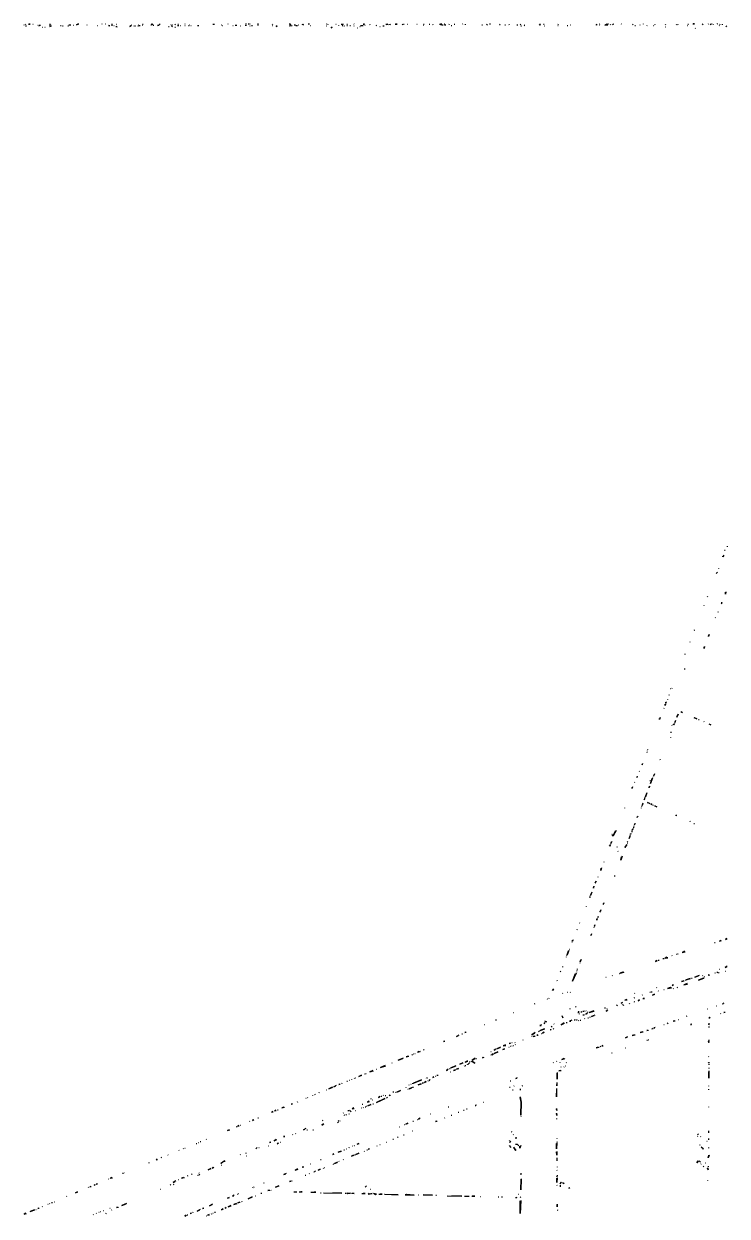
# Model space of a CAD drawing. Extents: x 1 to 1989, y -9 to 1002.
# Drawn here: x 998.2 to 1273.5, y 534.8 to 1001.5 of the extents above; entities that cross this region are included whole.
import ezdxf

# ---------------------------------------------------------------- set-up
doc = ezdxf.new("R2010")
doc.units = 0
doc.layers.add('LINEWORK', color=4, linetype='CONTINUOUS')

msp = doc.modelspace()

# ---------------------------------------------------------------- linework, layer by layer
at = {"layer": 'LINEWORK'}
for points in [[(998.1667, 1001.1667), (998.3333, 1001.1667)], [(998.8333, 1001.3333), (998.6667, 1001.1667)], [(998.6667, 1000.6667), (998.8333, 1000.6667)], [(999.1667, 1000.6667), (999.3333, 1000.6667)], [(1000, 1001.3333), (1000.6667, 1001.3333), (1000.1667, 1001.3333)], [(1001.6667, 1001.3333), (1001.8333, 1001.3333)], [(1003.6667, 1001), (1003.8333, 1001)], [(1004, 1000.6667), (1004.1667, 1000.6667)], [(1004.1667, 1001), (1004.6667, 1001)], [(1005.3333, 1000.1667), (1005.5, 1000.1667)], [(1006.3333, 1000.1667), (1006.5, 1000.1667)], [(1008.1667, 1001.3333), (1008.6667, 1001.3333)], [(1008.1667, 1001), (1008.3333, 1001)], [(1008.8333, 1000.6667), (1008.3333, 1000.5), (1009, 1000.6667)], [(1008.6667, 1001), (1008.8333, 1001)], [(1012.5, 1000.8333), (1012.8333, 1000.8333)], [(1013.3333, 1000.6667), (1013.5, 1000.6667)], [(1015.3333, 1000.6667), (1015.6667, 1000.6667)], [(1015.8333, 1001.1667), (1016.5, 1001.1667)], [(1017.5, 1001), (1017.6667, 1001)], [(1019.5, 1001.5), (1018.8333, 1001.1667), (1019.6667, 1001.5)], [(1022.8333, 1001.1667), (1023, 1001.1667)], [(1026.8333, 1000.8333), (1027, 1000.8333)], [(1028.6667, 1001.5), (1028.8333, 1001.5)], [(1030, 1001.5), (1030.1667, 1001.5)], [(1031.3333, 1000.8333), (1031.8333, 1000.6667), (1031.5, 1000.8333)], [(1032.5, 1001.3333), (1032.8333, 1001.3333)], [(1032.5, 1001), (1032.8333, 1001)], [(1033.3333, 1000.8333), (1033.5, 1000.8333)], [(1034.1667, 1000.5), (1034.6667, 1000.3333), (1034.3333, 1000.5)], [(1034.3333, 1001.3333), (1034.5, 1001.3333)], [(1040.3333, 1000.8333), (1039.6667, 1000.5), (1040.1667, 1000.6667)], [(1040.1667, 1001.1667), (1040.3333, 1001.1667)], [(1041.1667, 1000.6667), (1041.5, 1000.6667)], [(1041.8333, 1000.6667), (1042, 1000.6667)], [(1042.8333, 1000.6667), (1043, 1000.6667)], [(1043, 1001.1667), (1043.1667, 1001.1667)], [(1043.3333, 1000.8333), (1043.6667, 1000.8333)], [(1044.5, 1001), (1044.6667, 1001)], [(1044.6667, 1001.3333), (1044.8333, 1001.3333)], [(1047.8333, 1001.1667), (1048, 1001.1667)], [(1048, 1001.5), (1048.1667, 1001.5)], [(1048.6667, 1001.3333), (1048.3333, 1001.1667), (1048.8333, 1001.3333)], [(1048.8333, 1001), (1049, 1001)], [(1051, 1001), (1050.5, 1000.8333), (1051.1667, 1001)], [(1051.1667, 1001.3333), (1051.5, 1001.3333)], [(1054.8333, 1000.5), (1055, 1000.5)], [(1055.8333, 1001.1667), (1055.6667, 1001)], [(1056, 1000.6667), (1056.3333, 1000.3333)], [(1056.1667, 1001.1667), (1056.3333, 1001.1667)], [(1057.3333, 1001.3333), (1057.5, 1001.1667)], [(1057.3333, 1000.1667), (1057.5, 1000.1667)], [(1058.3333, 1000.8333), (1058.8333, 1000.8333)], [(1058.5, 1001.3333), (1058.6667, 1001.3333)], [(1059.3333, 1000.8333), (1059.5, 1000.8333)], [(1061.1667, 1001.5), (1061.3333, 1001.5)], [(1061.1667, 1000.8333), (1061.3333, 1000.8333)], [(1062.6667, 1000.8333), (1062.8333, 1000.8333)], [(1062.8333, 1001.1667), (1063, 1001.1667)], [(1063.5, 1000.8333), (1063.6667, 1000.8333)], [(1066.1667, 1000.8333), (1066.6667, 1000.8333)], [(1072.1667, 1001.3333), (1072.8333, 1001.3333)], [(1075.5, 1001.1667), (1075.6667, 1001.1667)], [(1075.8333, 1000.8333), (1076, 1000.8333)], [(1078, 1001.5), (1078.1667, 1001.5)], [(1080, 1000.8333), (1080.1667, 1000.8333)], [(1080.8333, 1001), (1081.5, 1001)], [(1083, 1000.6667), (1083.1667, 1000.6667)], [(1084.8333, 1001), (1085.3333, 1001)], [(1085.1667, 1001.5), (1085, 1001.3333)], [(1086, 1001.5), (1086.3333, 1001.5)], [(1086.6667, 1001.5), (1086.8333, 1001.5)], [(1086.6667, 1000.6667), (1086.8333, 1000.6667)], [(1087.3333, 1000.8333), (1087.6667, 1000.8333)], [(1089.6667, 1001.5), (1090, 1001.5)], [(1089.6667, 1001.1667), (1090, 1001.1667)], [(1095.5, 1001.3333), (1095.3333, 1001.1667)], [(1095.3333, 1000.8333), (1095.5, 1000.8333)], [(1097.3333, 1000.6667), (1097, 1000.5), (1097.5, 1000.6667)], [(1102, 1001.5), (1102.3333, 1001.5)], [(1102, 1000.6667), (1102.1667, 1000.6667)], [(1102.6667, 1001.3333), (1102.3333, 1001.1667), (1102.8333, 1001.1667)], [(1102.8333, 1000.8333), (1102.5, 1000.6667), (1103.1667, 1000.8333)], [(1104, 1001.1667), (1104.5, 1001.1667)], [(1104.6667, 1000.8333), (1105.3333, 1000.8333)], [(1105.5, 1001.1667), (1105.6667, 1001.1667)], [(1107, 1001.3333), (1107.6667, 1001.1667), (1107.3333, 1001.3333)], [(1109.5, 1001.5), (1110, 1001.5)], [(1110.3333, 1000.8333), (1110.5, 1000.8333)], [(1116.5, 1000.6667), (1116.6667, 1000.6667)], [(1116.6667, 1001.5), (1116.8333, 1001.5)], [(1117.1667, 1001.3333), (1117, 1001.1667)], [(1118.8333, 1000.1667), (1118.5, 1000), (1119, 1000.1667)], [(1120.3333, 1001.3333), (1120.5, 1001.3333)], [(1121.3333, 1001), (1121.3333, 1000.8333)], [(1122.3333, 1001.3333), (1123.1667, 1001.3333), (1122.5, 1001.1667)], [(1122.8333, 1000.8333), (1123, 1000.8333)], [(1123.5, 1000.6667), (1123.6667, 1000.6667)], [(1124.6667, 1001.3333), (1124.8333, 1001.3333)], [(1124.6667, 1000.8333), (1124.8333, 1000.8333)], [(1125.8333, 1000.8333), (1126, 1000.8333)], [(1127.3333, 1001.5), (1127.5, 1001.3333)], [(1127.3333, 1000.6667), (1127.5, 1000.6667)], [(1128.6667, 1000), (1128.8333, 1000)], [(1129.6667, 1000.5), (1129.8333, 1000.5)], [(1130, 1000.8333), (1131, 1000.8333)], [(1131, 1001.3333), (1131.5, 1001.3333), (1131.1667, 1001.3333)], [(1131.6667, 1001), (1131.8333, 1001)], [(1133.5, 1001.3333), (1133.6667, 1001.1667)], [(1136, 1001), (1136.1667, 1000.8333)], [(1137.5, 1000.5), (1137.6667, 1000.5)], [(1138.6667, 1000.6667), (1139.1667, 1000.6667)], [(1139.8333, 1001.3333), (1140.6667, 1001.3333), (1140, 1001.1667)], [(1141, 1001.3333), (1141.1667, 1001.1667)], [(1141.5, 1001.3333), (1141.6667, 1001.1667)], [(1143.5, 1001.3333), (1144.3333, 1001.3333), (1143.6667, 1001.3333)], [(1146.5, 1001.3333), (1146.3333, 1001.1667)], [(1146.8333, 1001.3333), (1147, 1001.3333)], [(1148.3333, 1001.3333), (1148.5, 1001.3333)], [(1152, 1001.3333), (1152.1667, 1001.3333)], [(1154.5, 1001), (1154.6667, 1001)], [(1154.6667, 1001.3333), (1154.8333, 1001.3333)], [(1156.8333, 1001.3333), (1157.1667, 1001.3333)], [(1158.1667, 1001.3333), (1158.3333, 1001.1667)], [(1160.8333, 1001.3333), (1161.5, 1001.1667), (1161, 1001.3333)], [(1161.3333, 1001.5), (1161.8333, 1001.5)], [(1161.8333, 1001.1667), (1162.3333, 1001.1667)], [(1162.6667, 1001.5), (1162.8333, 1001.5)], [(1163.1667, 1001.3333), (1162.8333, 1001.1667), (1163.3333, 1001.1667)], [(1164.6667, 1001.3333), (1164.5, 1001.1667)], [(1165.5, 1000.8333), (1165.6667, 1000.8333)], [(1166.6667, 1001.3333), (1166.8333, 1001.3333)], [(1170, 1001.5), (1169.8333, 1001.3333)], [(1171, 1001.3333), (1171, 1001.1667)], [(1177.5, 1001.1667), (1177.6667, 1001.1667)], [(1179.3333, 1001.3333), (1179.6667, 1001)], [(1180.5, 1001.5), (1180.8333, 1001.5)], [(1184.3333, 1001.3333), (1184.6667, 1001.1667), (1184.3333, 1001.1667)], [(1186.5, 1001.1667), (1186.6667, 1001.1667)], [(1188, 1001.3333), (1188.1667, 1001.1667)], [(1191.1667, 1001.1667), (1191.5, 1001.1667)], [(1192.6667, 1001.3333), (1192.5, 1001.1667)], [(1192.6667, 1000.6667), (1193, 1000.6667)], [(1194.1667, 1000.8333), (1194, 1000.6667)], [(1194.1667, 1001.1667), (1194.3333, 1001.1667)], [(1200.1667, 1001.5), (1200.3333, 1001), (1200, 1001.3333)], [(1201.6667, 1001.3333), (1201.8333, 1001.3333)], [(1202, 1000.6667), (1202.1667, 1000.6667)], [(1207.3333, 1001.3333), (1207.1667, 1001.1667)], [(1207.1667, 1000.8333), (1207.3333, 1000.8333)], [(1210.8333, 1000.8333), (1211.1667, 1000.8333)], [(1212.1667, 1001.1667), (1212.3333, 1001.1667)], [(1222.1667, 1001.3333), (1222.6667, 1001), (1222.1667, 1001.1667)], [(1223.5, 1001.5), (1223.6667, 1001.5)], [(1223.5, 1001.1667), (1223.6667, 1001)], [(1226.3333, 1001.3333), (1225.6667, 1001), (1226.8333, 1001.1667), (1226.5, 1001.1667)], [(1226.6667, 1001.5), (1227, 1001.5)], [(1227.6667, 1001.3333), (1227.8333, 1001.1667)], [(1228.6667, 1001.3333), (1228.8333, 1001.1667)], [(1229, 1001.5), (1229.1667, 1001.5)], [(1232, 1001.5), (1232.1667, 1001.3333)], [(1236.5, 1001.3333), (1236.6667, 1001.1667)], [(1237.3333, 1000.8333), (1237.6667, 1000.8333)], [(1239.3333, 1001.1667), (1239.5, 1001.1667)], [(1240.6667, 1001.5), (1240.6667, 1001.3333)], [(1242.1667, 1000.8333), (1242, 1000.6667)], [(1244.5, 1000.8333), (1244.6667, 1000.8333)], [(1245, 1001.3333), (1245.1667, 1001.1667)], [(1249.1667, 1001.3333), (1249.3333, 1001.1667)], [(1249.1667, 1000.3333), (1249.3333, 1000.3333)], [(1253.5, 1001.3333), (1253.6667, 1001.1667)], [(1254, 1001.3333), (1254.1667, 1001.1667)], [(1257.8333, 1000.8333), (1258, 1000.8333)], [(1258.1667, 1001.3333), (1258.3333, 1001.3333)], [(1260, 1001.5), (1260.6667, 1001.5), (1260.1667, 1001.5)], [(1261, 999.8333), (1261.1667, 999.6667)], [(1264, 1001.5), (1263.6667, 1001.1667)], [(1266.1667, 1001.5), (1266, 1001.3333)], [(1266.8333, 1001.5), (1267.1667, 1001.1667)], [(1267.3333, 1001.5), (1267.5, 1001.3333)], [(1268, 1001.3333), (1267.8333, 1001.1667)], [(1269.6667, 1001.5), (1269.5, 1001.3333)], [(1270.3333, 1000.8333), (1270.5, 1000.6667)], [(1270.6667, 1001.3333), (1270.5, 1001.1667)], [(1271.5, 1001.3333), (1271.5, 1001.1667)], [(1273.3333, 1000.6667), (1273, 1000.3333)], [(1272.1667, 793.5), (1271.8333, 792.8333), (1271.8333, 793.1667)], [(1272.5, 795.5), (1272.6667, 795.5)], [(1273.5, 797), (1273.5, 796.8333)], [(1269.6667, 786.8333), (1269.1667, 786.3333)], [(1270.1667, 788.5), (1270.1667, 788.3333)], [(1265.8333, 777.3333), (1265.6667, 777.1667)], [(1271.3333, 775.1667), (1271.3333, 774.5), (1271.5, 775)], [(1273, 779.1667), (1272.8333, 778.3333), (1272.8333, 779)], [(1264.3333, 773.8333), (1264.3333, 773.6667)], [(1270, 771.3333), (1269.8333, 771.1667)], [(1269, 769.1667), (1268.8333, 769)], [(1260.6667, 764.1667), (1260.5, 764)], [(1266.5, 762.5), (1266.1667, 761.6667), (1266.3333, 762.3333)], [(1258.8333, 759.6667), (1258.8333, 759.5)], [(1264.6667, 757.8333), (1264.5, 757), (1264.5, 757.6667)], [(1257, 754.8333), (1256.8333, 754.6667)], [(1256.6667, 749), (1257, 749)], [(1250.8333, 738.8333), (1250.6667, 738.6667)], [(1251.3333, 741.3333), (1251.5, 741.3333)], [(1252, 741.5), (1251.8333, 741.3333)], [(1248.8333, 733.6667), (1248.6667, 733.5)], [(1249.3333, 735.3333), (1249.1667, 734.6667), (1249.1667, 735.1667)], [(1249.6667, 736.1667), (1249.5, 735.6667), (1249.5, 736)], [(1250.1667, 737.1667), (1250.1667, 737)], [(1247.3333, 730), (1247, 729.1667), (1247, 729.6667)], [(1253.3333, 728.8333), (1253, 728), (1253.3333, 728.6667)], [(1254.3333, 731.3333), (1253.8333, 730.1667), (1254.1667, 731.1667)], [(1255.3333, 732.3333), (1256, 732), (1255.5, 732.1667)], [(1260.5, 730), (1261.6667, 729.5), (1260.6667, 729.8333)], [(1262.3333, 729.1667), (1262.5, 729.1667)], [(1264.3333, 728.5), (1264.5, 728.3333)], [(1251.5, 724.3333), (1251.5, 724)], [(1251.8333, 727), (1252, 726.8333)], [(1252.8333, 727.6667), (1252.5, 727.1667), (1252.6667, 727.5)], [(1266.3333, 727.5), (1267.1667, 727.1667), (1266.5, 727.3333)], [(1251.3333, 722.3333), (1251.3333, 722.1667)], [(1242, 716.5), (1242, 716.3333)], [(1242.1667, 717), (1242.1667, 716.8333)], [(1242.3333, 717.5), (1242.3333, 717.3333)], [(1240.3333, 712), (1240.1667, 711.5), (1240.3333, 711.8333)], [(1247.1667, 713.6667), (1247.3333, 713.5)], [(1238.3333, 707), (1238.1667, 706.5), (1238.3333, 706.8333)], [(1239, 709), (1239.1667, 708.8333)], [(1243.1667, 705.3333), (1243.3333, 705.1667)], [(1244.3333, 706.3333), (1243.5, 704.1667), (1244.1667, 706.1667)], [(1245, 708), (1244.6667, 707), (1245, 707.8333)], [(1236.5, 702.8333), (1236.1667, 702.1667), (1236.5, 702.6667)], [(1237.3333, 704.6667), (1237.1667, 704.5)], [(1242, 700.5), (1241.5, 699), (1242, 700.3333)], [(1243.1667, 703.1667), (1242.8333, 702.6667), (1243, 703)], [(1240.5, 696.5), (1240.1667, 695.5), (1240.5, 696.1667)], [(1241.3333, 698.6667), (1241, 697.8333), (1241.3333, 698.3333)], [(1242.1667, 696.8333), (1243.1667, 696.3333), (1242.3333, 696.6667)], [(1243.5, 696.1667), (1244, 696), (1243.6667, 696.1667)], [(1244.3333, 695.8333), (1244.5, 695.6667)], [(1245, 695.5), (1246, 695), (1245.1667, 695.3333)], [(1233.3333, 694.6667), (1233.3333, 694.5)], [(1238.5, 691.3333), (1238.3333, 690.8333), (1238.3333, 691.1667)], [(1239.8333, 694.6667), (1239.8333, 694.5)], [(1240, 695.1667), (1240, 695)], [(1253.3333, 691.8333), (1253.8333, 691.6667), (1253.5, 691.6667)], [(1236.6667, 686.5), (1236.3333, 685.8333), (1236.5, 686.3333)], [(1236.8333, 687.1667), (1236.8333, 686.8333)], [(1237, 687.6667), (1237, 687.5)], [(1237.3333, 688.6667), (1237.1667, 688), (1237.5, 688.5)], [(1258.8333, 689.5), (1259, 689.3333)], [(1260.5, 688.5), (1260.6667, 688.5)], [(1228.3333, 681.5), (1228, 680.6667), (1228.1667, 681.3333)], [(1228.3333, 684.3333), (1228.5, 684.3333)], [(1230, 685.8333), (1228.8333, 683.6667), (1228.5, 684), (1228.8333, 683.6667), (1229.8333, 685.6667)], [(1234.6667, 681.5), (1234.3333, 681.1667)], [(1235.5, 683.8333), (1235.1667, 682.6667), (1235.5, 683.6667)], [(1235.8333, 684.6667), (1235.6667, 684.1667), (1235.6667, 684.5)], [(1236.1667, 685.5), (1236.1667, 685.1667)], [(1227.8333, 680.3333), (1227.5, 679.6667), (1227.8333, 680.1667)], [(1230.5, 679.3333), (1230.3333, 679.1667)], [(1230.6667, 677.6667), (1230.8333, 677.5)], [(1234.1667, 680.3333), (1233.5, 679.1667), (1234.1667, 680.1667)], [(1234.3333, 680.8333), (1234.5, 680.8333)], [(1225.1667, 673.5), (1225.1667, 673.3333)], [(1232.3333, 675.6667), (1231.8333, 674.1667), (1232.1667, 675.5)], [(1222.8333, 667.6667), (1223, 667.6667)], [(1224.3333, 671.1667), (1224, 670.1667), (1224.1667, 671)], [(1229.3333, 668.1667), (1229.3333, 667.8333)], [(1221.3333, 664), (1221.1667, 663.1667), (1221.3333, 663.8333)], [(1222.1667, 666), (1221.8333, 665.1667), (1222.1667, 665.8333)], [(1219.8333, 660), (1219.6667, 659.5), (1219.8333, 659.8333)], [(1220.5, 661.6667), (1220, 660.3333), (1220.5, 661.5)], [(1218.3333, 656.1667), (1218.3333, 656)], [(1224, 654.6667), (1223.6667, 653.8333), (1224, 654.3333)], [(1225.1667, 657.5), (1225, 656.8333), (1225.1667, 657.1667)], [(1215.6667, 649.6667), (1215.8333, 649.5)], [(1221.6667, 648.8333), (1221.5, 648.1667), (1221.6667, 648.5)], [(1222.6667, 651.3333), (1222.5, 650.6667), (1222.5, 651.1667)], [(1223, 652.1667), (1222.8333, 651.6667), (1223, 652)], [(1214.8333, 647), (1214.6667, 646.8333)], [(1220.3333, 645.3333), (1220.1667, 644.6667), (1220.3333, 645.1667)], [(1221.3333, 647.8333), (1221.3333, 647.6667)], [(1212.8333, 642.1667), (1212.6667, 642)], [(1213.1667, 643), (1213, 642.5), (1213, 642.8333)], [(1268.5, 642), (1268.8333, 642)], [(1271, 642.6667), (1270.5, 642.5), (1271.3333, 642.6667)], [(1273.3333, 643.5), (1272.8333, 643.1667), (1273.5, 643.5)], [(1210.5, 636.3333), (1210.5, 636.1667)], [(1210.6667, 636.8333), (1210.6667, 636.6667)], [(1211.5, 638.8333), (1210.8333, 637.1667), (1211.3333, 638.6667)], [(1211.6667, 639.3333), (1211.8333, 639.3333)], [(1216.3333, 635.3333), (1216, 634.3333), (1216.1667, 635.1667)], [(1246, 634.8333), (1245.5, 634.5), (1246.1667, 634.8333)], [(1246.5, 635), (1246.8333, 635)], [(1248.3333, 635.6667), (1248.8333, 635.6667), (1248.5, 635.5)], [(1249.8333, 636.1667), (1249.1667, 635.8333), (1250.3333, 636), (1250, 636)], [(1251.8333, 636.8333), (1252, 636.6667)], [(1253.5, 637.3333), (1253.6667, 637.3333)], [(1254, 637.5), (1254.3333, 637.5)], [(1256.8333, 638.5), (1255.8333, 638), (1257, 638.3333)], [(1208.3333, 630.6667), (1208.1667, 630.5)], [(1209, 632.5), (1209, 632.3333)], [(1214.5, 630.5), (1214.5, 630.3333)], [(1214.6667, 631), (1214.6667, 630.8333)], [(1214.8333, 631.6667), (1214.8333, 631.3333)], [(1215.8333, 634), (1215.8333, 633.8333)], [(1232.5, 630.3333), (1231.6667, 630), (1233, 630.3333), (1232.6667, 630.1667)], [(1268.6667, 630.1667), (1268.8333, 630)], [(1269.5, 630.5), (1269.8333, 630.1667)], [(1270.1667, 630.1667), (1270.3333, 630)], [(1270.3333, 631.5), (1270.5, 631.5)], [(1273.5, 632.6667), (1272.6667, 632.1667), (1273.3333, 632.5)], [(1272.6667, 630.6667), (1272.8333, 630.6667)], [(1206.8333, 627.1667), (1207, 627)], [(1214.3333, 630), (1213, 626.8333), (1214.1667, 629.8333)], [(1226, 628.3333), (1226.1667, 628.3333)], [(1228.6667, 629), (1228.5, 628.8333)], [(1231.1667, 629.8333), (1231.3333, 629.8333)], [(1252.3333, 625.5), (1252, 625.1667), (1252.5, 625.5)], [(1256.5, 627), (1255.6667, 626.6667), (1256.6667, 627)], [(1257.8333, 625.8333), (1256.5, 625.3333), (1258, 625.6667)], [(1257, 627.1667), (1257.1667, 627.1667)], [(1259, 627.8333), (1257.5, 627.3333), (1259.1667, 627.8333)], [(1259.5, 628), (1259.8333, 628)], [(1262.5, 629), (1260.8333, 628.3333), (1262.3333, 628.8333)], [(1264.5, 628.1667), (1262.3333, 627.1667), (1264.3333, 628)], [(1263.8333, 629), (1264, 628.8333)], [(1264.5, 628.6667), (1264.6667, 628.5)], [(1266.3333, 629.3333), (1266, 629.1667), (1266.6667, 629.3333)], [(1205.5, 623.8333), (1205.1667, 623.1667), (1205.5, 623.6667)], [(1209, 622.1667), (1209.1667, 622)], [(1211, 622.5), (1211.1667, 622.5)], [(1212, 622.5), (1212.1667, 622.3333)], [(1237.1667, 622.1667), (1237.3333, 622)], [(1240.3333, 621.5), (1240.1667, 621.3333)], [(1243.1667, 622.5), (1243.3333, 622.5)], [(1243.6667, 622.6667), (1244.1667, 622.6667)], [(1245, 621.6667), (1244.3333, 621.3333), (1245.1667, 621.6667)], [(1245.8333, 624.3333), (1246, 624.1667)], [(1246.5, 623), (1246.6667, 622.8333)], [(1248.6667, 623.5), (1248.8333, 623.5)], [(1251.1667, 624.3333), (1250.1667, 624), (1251.6667, 624.1667), (1251.3333, 624.3333)], [(1252.3333, 624), (1252.5, 623.8333)], [(1253.8333, 624.5), (1254, 624.3333)], [(1198.1667, 618), (1198, 617.8333)], [(1203.1667, 619.8333), (1203, 619.6667)], [(1203.8333, 620.1667), (1203.6667, 620)], [(1214.1667, 616.8333), (1214.3333, 616.6667)], [(1225.5, 616.3333), (1225.8333, 616.3333)], [(1226.3333, 616.1667), (1226.5, 616.1667)], [(1230.5, 617.5), (1230.1667, 617.1667)], [(1232.5, 618.5), (1232, 618.1667), (1232.3333, 618.3333)], [(1232.3333, 617.6667), (1232.5, 617.5)], [(1232.8333, 617.5), (1233, 617.3333)], [(1234.1667, 619.6667), (1233.5, 619.3333), (1234.3333, 619.5)], [(1235.1667, 618.1667), (1235.3333, 618)], [(1237.1667, 620.3333), (1237, 620.1667)], [(1237, 618.8333), (1237.1667, 618.6667)], [(1239.1667, 619.5), (1238.6667, 619.1667), (1239, 619.3333)], [(1240.5, 620), (1241.1667, 620), (1240.6667, 620)], [(1269.3333, 617.1667), (1269.5, 617.1667)], [(1272.1667, 618.1667), (1271.6667, 618), (1272, 618)], [(1182.8333, 611.6667), (1183.1667, 611.6667)], [(1189.8333, 614.5), (1190, 614.5)], [(1208.8333, 613.3333), (1209.1667, 612.5), (1209, 613.1667)], [(1212, 616), (1211.8333, 615.8333)], [(1212.6667, 611.5), (1211.8333, 611.1667), (1212.3333, 611.1667)], [(1213.6667, 611.6667), (1213.8333, 611.6667)], [(1214.1667, 611.8333), (1214.3333, 611.6667)], [(1214.6667, 611.6667), (1214.8333, 611.5)], [(1215.1667, 611.5), (1215.3333, 611.3333)], [(1215.3333, 615), (1215.3333, 614.3333), (1215.3333, 614.8333)], [(1215.5, 614), (1215.6667, 613.8333)], [(1216, 611.5), (1216.1667, 611.5)], [(1216.1667, 614.8333), (1216.6667, 614.8333), (1216.3333, 614.6667)], [(1217, 615), (1217.3333, 615)], [(1217, 613.6667), (1217.5, 613.6667), (1217.1667, 613.5)], [(1217.6667, 615.1667), (1217.8333, 615)], [(1217.6667, 612.1667), (1217.8333, 612)], [(1218.1667, 615.1667), (1218.3333, 615)], [(1218.8333, 614.3333), (1218.1667, 613.8333), (1218.6667, 614.1667)], [(1218.8333, 614.8333), (1219, 614.6667)], [(1219, 612.5), (1219.1667, 612.5)], [(1221.3333, 615.1667), (1219.5, 614.5), (1221.5, 615)], [(1219.6667, 612.8333), (1219.8333, 612.6667)], [(1221.6667, 613.5), (1220.3333, 613), (1221.5, 613.3333)], [(1226.8333, 615.5), (1226.1667, 615), (1226.5, 615.1667)], [(1254.3333, 611.8333), (1254.5, 611.8333)], [(1257.6667, 613.1667), (1257.5, 613)], [(1265.6667, 616), (1265.8333, 616)], [(1266.6667, 612.6667), (1266.3333, 612.3333), (1266.8333, 612.6667)], [(1270.8333, 614.1667), (1271, 614)], [(1272.5, 614.6667), (1272.1667, 614.5), (1272.6667, 614.6667)], [(1171.1667, 606.8333), (1170.8333, 606.6667), (1171.3333, 606.8333)], [(1178.5, 609.8333), (1178.6667, 609.8333)], [(1200, 607.3333), (1199.6667, 607)], [(1200.8333, 609.6667), (1200.1667, 609.5), (1200.6667, 609.5)], [(1202, 608.1667), (1200.3333, 607.5), (1202.1667, 608.1667)], [(1201.8333, 606.8333), (1201.1667, 606.5), (1202, 606.8333)], [(1202.1667, 610.6667), (1201.8333, 610.1667), (1202.1667, 610.5)], [(1202, 611.3333), (1202.8333, 610.8333), (1202.5, 610.8333)], [(1204.1667, 607.8333), (1204.6667, 607.8333), (1204.3333, 607.6667)], [(1204.6667, 609.1667), (1205, 608.8333)], [(1205.6667, 608.3333), (1205.3333, 608)], [(1205.6667, 610.1667), (1205.8333, 610)], [(1209.6667, 610.5), (1208.5, 609.6667), (1209.8333, 610.3333)], [(1210.5, 610.6667), (1210.8333, 610.6667)], [(1240.5, 607), (1239.5, 606.6667), (1240.6667, 607)], [(1242.3333, 607.6667), (1242, 607.5), (1242.6667, 607.6667)], [(1244.3333, 608.3333), (1244, 608.1667), (1244.5, 608.3333)], [(1245.3333, 608.6667), (1244.8333, 608.5), (1245.1667, 608.5)], [(1248.6667, 609.8333), (1248.8333, 609.8333)], [(1250.3333, 610.5), (1250, 610.1667)], [(1253, 611.3333), (1252.3333, 611.1667), (1253.1667, 611.3333)], [(1259.6667, 610), (1259.1667, 609.8333), (1259.5, 609.8333)], [(1266.3333, 610.3333), (1266.3333, 609.6667), (1266.5, 610.1667)], [(1266.3333, 609), (1266.3333, 608.6667)], [(1162.8333, 603.3333), (1162.5, 603.1667), (1163, 603.3333)], [(1168.5, 605.6667), (1167.5, 605.1667), (1168.3333, 605.5)], [(1169.6667, 606.1667), (1169.8333, 606.1667)], [(1188.1667, 602.5), (1188.6667, 602.5), (1188.3333, 602.3333)], [(1189.1667, 602.8333), (1189.3333, 602.8333)], [(1190.3333, 602.8333), (1190.5, 602.6667)], [(1193.5, 603.8333), (1193.6667, 603.8333)], [(1198.3333, 606.6667), (1197, 605.8333), (1198.1667, 606.5)], [(1197, 605.3333), (1197.1667, 605.1667)], [(1198.1667, 605.3333), (1197.5, 605.1667), (1198.3333, 605.3333)], [(1199.3333, 605.8333), (1199, 605.6667), (1199.5, 605.6667)], [(1200.6667, 606.3333), (1200.8333, 606.3333)], [(1234.5, 605), (1233.6667, 604.6667), (1234.3333, 604.8333)], [(1237.1667, 605.8333), (1236.3333, 605.5), (1237.5, 605.8333)], [(1242.1667, 603.6667), (1242, 603.5)], [(1242.6667, 603.8333), (1242.5, 603.6667)], [(1266.3333, 603.8333), (1266.1667, 603.1667), (1266.5, 602.8333), (1266.1667, 603.1667), (1266.5, 603.6667)], [(1148.6667, 597.5), (1147.8333, 597.1667), (1148.8333, 597.5)], [(1150.3333, 598.1667), (1150, 597.8333)], [(1150.6667, 598.3333), (1150.8333, 598.3333)], [(1151.1667, 598.5), (1151.3333, 598.5)], [(1152.8333, 599.3333), (1152.3333, 599), (1153.3333, 599.3333), (1153, 599.1667)], [(1154.6667, 600), (1154.8333, 599.8333)], [(1181, 599.3333), (1181.1667, 599.3333)], [(1181, 598), (1181, 597.8333)], [(1181.8333, 598.3333), (1181.3333, 598), (1182, 598.3333)], [(1183, 600.1667), (1182.3333, 599.8333), (1182.8333, 600)], [(1183.6667, 599.1667), (1182.3333, 598.5), (1183.8333, 599.1667)], [(1184.8333, 601), (1183.3333, 600.3333), (1184.6667, 600.8333)], [(1186.3333, 600.3333), (1185.6667, 600), (1186.5, 600.3333)], [(1186.6667, 601.8333), (1185.8333, 601.5), (1186.8333, 601.6667)], [(1188, 601), (1188.1667, 601)], [(1188.6667, 601.3333), (1188.8333, 601.3333)], [(1189.1667, 601.5), (1189.3333, 601.5)], [(1189.6667, 601.6667), (1189.8333, 601.6667)], [(1190.6667, 602), (1190.5, 601.8333)], [(1223, 601), (1222.1667, 600.6667), (1223.3333, 601)], [(1223.8333, 601.3333), (1224, 601.1667)], [(1224.8333, 601.6667), (1224.5, 601.5), (1225, 601.5)], [(1228.1667, 598.8333), (1228.3333, 598.6667)], [(1233.6667, 600.6667), (1233.8333, 600.6667)], [(1139.6667, 593.8333), (1137.8333, 593), (1139.8333, 593.6667)], [(1142.1667, 594.8333), (1142.3333, 594.8333)], [(1146.6667, 596.6667), (1144.6667, 595.8333), (1146.5, 596.5)], [(1167.3333, 593.6667), (1165.3333, 592.8333), (1167.1667, 593.5)], [(1170, 594.8333), (1168.8333, 594.3333), (1170.1667, 594.8333)], [(1170.6667, 593.6667), (1170.5, 593.5)], [(1171.8333, 595.6667), (1171, 595.1667), (1172, 595.5)], [(1171, 593.8333), (1171.1667, 593.8333)], [(1171.6667, 594.1667), (1171.6667, 594)], [(1172.6667, 594.8333), (1172, 594.1667), (1172.5, 594.6667)], [(1172.6667, 595.3333), (1172.8333, 595.1667)], [(1173.3333, 595.5), (1174.6667, 594.6667), (1173.5, 595.5)], [(1174.8333, 596.6667), (1173.6667, 595.8333), (1174.6667, 596.5)], [(1175.1667, 596.5), (1175.3333, 596.5)], [(1178, 597), (1177.6667, 596.8333), (1178.3333, 597)], [(1205.5, 595), (1205.3333, 594.8333)], [(1206.8333, 595.5), (1206.6667, 595.3333)], [(1208, 595), (1208, 594.8333)], [(1208.3333, 593.3333), (1208.3333, 593.1667)], [(1209.5, 596.5), (1208.8333, 596.1667), (1210, 596.5), (1209.6667, 596.3333)], [(1209.6667, 593.3333), (1209.5, 593.1667)], [(1210.1667, 593.6667), (1210.3333, 593.6667)], [(1210.5, 595), (1210.6667, 594.8333)], [(1266.3333, 597.3333), (1266.1667, 597.1667)], [(1266.3333, 595.1667), (1266.3333, 594.6667), (1266.1667, 595)], [(1266.3333, 594.3333), (1266.3333, 594)], [(1266.3333, 592.8333), (1266.3333, 592.6667)], [(1126.5, 588.5), (1126.5, 588.3333)], [(1127.6667, 588.8333), (1127.5, 588.6667)], [(1128, 589), (1128.1667, 589)], [(1130.3333, 590), (1129.3333, 589.5), (1130.5, 590)], [(1131.6667, 590.5), (1131.5, 590.3333)], [(1132, 590.6667), (1132.1667, 590.6667)], [(1134.8333, 591.8333), (1133.6667, 591.3333), (1135, 591.6667)], [(1136.1667, 592.3333), (1136.3333, 592.3333)], [(1153.8333, 588.1667), (1150.6667, 586.8333), (1154, 588.1667)], [(1155.6667, 589), (1155.8333, 588.8333)], [(1156.1667, 589), (1156.3333, 589)], [(1157.1667, 588.3333), (1156.8333, 587.8333), (1157.1667, 588.1667)], [(1158.6667, 589.3333), (1158.3333, 589.1667), (1158.8333, 589.3333)], [(1159.3333, 589.6667), (1159.5, 589.6667)], [(1160.1667, 590), (1159.8333, 589.8333), (1160.3333, 590)], [(1164.3333, 592.3333), (1163.6667, 591.8333), (1164.1667, 592.1667)], [(1164.8333, 592.6667), (1165, 592.6667)], [(1165, 591.3333), (1165.1667, 591.3333)], [(1167.1667, 592.1667), (1166.3333, 591.8333), (1167, 592)], [(1168.3333, 592.6667), (1167.5, 592.3333), (1168.5, 592.6667)], [(1191.3333, 589), (1190.8333, 588.6667), (1191.1667, 588.8333)], [(1207, 591), (1207, 588.5), (1207, 590.8333)], [(1208.3333, 591.8333), (1207.6667, 591.6667), (1208.5, 591.8333)], [(1266.3333, 591.6667), (1266.3333, 588.8333), (1266.3333, 591.3333)], [(1116.5, 584.3333), (1116.6667, 584.3333)], [(1118.8333, 585.3333), (1117.5, 584.6667), (1119.1667, 585.3333)], [(1120.5, 586), (1119.5, 585.5), (1120.3333, 585.8333)], [(1121.8333, 586.5), (1121.5, 586.3333), (1122, 586.5)], [(1122.6667, 586.8333), (1122.5, 586.6667)], [(1124.6667, 587.6667), (1124.8333, 587.6667)], [(1125.5, 588), (1125.6667, 588)], [(1142.6667, 583.5), (1143, 583.5)], [(1145.6667, 584), (1144.1667, 583.3333), (1145.5, 583.8333)], [(1147.6667, 585.3333), (1147.6667, 585.1667)], [(1148.5, 584.5), (1148.6667, 584.5)], [(1148.8333, 586.1667), (1149, 586.1667)], [(1150.1667, 585.1667), (1149, 584.6667), (1150, 585)], [(1149.6667, 586.5), (1149.8333, 586.5)], [(1150.3333, 586.8333), (1150.3333, 586.6667)], [(1150.5, 585.3333), (1150.6667, 585.3333)], [(1153.6667, 586.6667), (1152.5, 586.1667), (1153.8333, 586.6667)], [(1154.5, 587), (1154.1667, 586.8333), (1154.6667, 587)], [(1155.6667, 587.5), (1155, 587.1667), (1155.8333, 587.5)], [(1156.5, 587.8333), (1156.3333, 587.6667)], [(1188.3333, 585.3333), (1188.5, 585.3333)], [(1188.5, 587.8333), (1188.8333, 587.8333)], [(1189.5, 584.3333), (1189.6667, 584.3333)], [(1190.1667, 585.8333), (1190, 585.6667)], [(1192.5, 584.6667), (1192.5, 584.1667)], [(1193.3333, 585.8333), (1193.1667, 585.6667)], [(1206.6667, 584.8333), (1206.6667, 581.5), (1206.8333, 584.6667)], [(1206.8333, 587.1667), (1206.8333, 585.8333), (1206.8333, 586.3333)], [(1266.1667, 585.8333), (1266.1667, 585.6667)], [(1266.1667, 584.5), (1266.1667, 584.3333)], [(1103.1667, 578.8333), (1102.8333, 578.6667), (1103.3333, 578.8333)], [(1105.1667, 579.6667), (1105.3333, 579.5)], [(1108.5, 581), (1108.6667, 581)], [(1109.1667, 581.3333), (1109.3333, 581.1667)], [(1111.1667, 582.1667), (1111.1667, 582)], [(1112.1667, 582.5), (1112, 582.3333)], [(1113.8333, 583.1667), (1113.6667, 583)], [(1133.3333, 579.8333), (1132.6667, 579.5), (1133.5, 579.6667)], [(1134, 580.8333), (1134, 580.6667)], [(1134.6667, 580.3333), (1134.8333, 580.3333)], [(1134.8333, 578.8333), (1135, 578.8333)], [(1139.5, 580.8333), (1136.1667, 579.3333), (1139.6667, 580.8333)], [(1137.6667, 581.6667), (1137, 581.3333), (1137.5, 581.5)], [(1138, 581.8333), (1138.3333, 581.8333)], [(1139, 582.1667), (1138.8333, 582)], [(1139.6667, 582), (1139.8333, 582)], [(1140.5, 581.3333), (1140.1667, 581)], [(1141.5, 582.3333), (1141.1667, 582), (1141.6667, 582.1667)], [(1143.6667, 583.3333), (1143.8333, 583.1667)], [(1178, 579.5), (1178.1667, 579.5)], [(1192.5, 581.5), (1192.8333, 579.5), (1192.6667, 574.3333), (1192.8333, 579.5), (1192.5, 581.3333)], [(1095.6667, 575.8333), (1095.1667, 575.5), (1095.8333, 575.6667)], [(1096.8333, 576.3333), (1096.3333, 576), (1097, 576.1667)], [(1097.5, 576.5), (1097.6667, 576.5)], [(1100, 577.5), (1099.1667, 577.1667), (1100.1667, 577.5)], [(1123.3333, 575.3333), (1123.1667, 575.1667)], [(1123.5, 574.5), (1123.6667, 574.3333)], [(1124.5, 574.6667), (1124.1667, 574.3333)], [(1125, 576.1667), (1125.5, 576.1667), (1125.1667, 576)], [(1125.5, 574.8333), (1125.3333, 574.6667)], [(1125.8333, 576.1667), (1126.3333, 575.6667)], [(1127.3333, 577.1667), (1126.6667, 576.8333), (1127.5, 577)], [(1127.8333, 576.1667), (1128, 576.1667)], [(1130.3333, 577.1667), (1130.5, 577.1667)], [(1130.6667, 578.6667), (1130.8333, 578.6667)], [(1131, 577.3333), (1131.1667, 577.1667)], [(1131.8333, 577.6667), (1132, 577.6667)], [(1132.3333, 577.8333), (1132.5, 577.8333)], [(1134, 578.5), (1132.8333, 578), (1134.1667, 578.5)], [(1157.3333, 574.8333), (1157.5, 574.8333)], [(1164.3333, 577.6667), (1164.5, 577.6667)], [(1165.5, 574.3333), (1165.6667, 574.3333)], [(1168.1667, 575.5), (1168.5, 575.5)], [(1170.3333, 576.3333), (1170.5, 576.3333)], [(1171.5, 576.8333), (1171.6667, 576.8333)], [(1175.3333, 578.3333), (1174.8333, 578.1667), (1175.1667, 578.1667)], [(1206.6667, 577), (1206.8333, 576.1667), (1206.6667, 576.8333)], [(1206.6667, 575.1667), (1206.8333, 574.1667), (1206.6667, 575)], [(1266.1667, 577.6667), (1266.1667, 577.5)], [(1081.5, 569.8333), (1081.3333, 569.6667)], [(1082.3333, 570.3333), (1081.8333, 570), (1082.5, 570.1667)], [(1083, 570.5), (1083.1667, 570.5)], [(1086.6667, 572), (1086.5, 571.8333)], [(1088, 572.6667), (1087.6667, 572.3333), (1088.1667, 572.6667)], [(1089.8333, 573.3333), (1090, 573.3333)], [(1115.5, 571), (1114.8333, 570.5), (1115.6667, 571)], [(1115.1667, 572.3333), (1115, 572.1667)], [(1121.3333, 571.6667), (1121, 571.3333)], [(1121.1667, 572.3333), (1121.5, 572)], [(1121.8333, 572.1667), (1122, 572.1667)], [(1145.1667, 569.8333), (1145.3333, 569.8333)], [(1147.1667, 570.6667), (1147.3333, 570.6667)], [(1148.5, 571.1667), (1147.6667, 570.8333), (1148.6667, 571.1667)], [(1150.5, 572), (1150.6667, 572)], [(1152.1667, 572.6667), (1152.3333, 572.6667)], [(1153.3333, 573.1667), (1152.6667, 572.8333), (1153.1667, 573)], [(1159.8333, 572), (1159.3333, 571.8333), (1160, 572)], [(1163, 573.3333), (1162.8333, 573.1667)], [(1192.8333, 574), (1192.6667, 573.8333)], [(1206.6667, 573), (1206.6667, 572.8333)], [(1069.5, 565), (1069.6667, 564.8333)], [(1078.5, 568.6667), (1077.8333, 568.3333), (1078.8333, 568.6667)], [(1097, 564.8333), (1096.1667, 564.3333), (1097.1667, 564.8333)], [(1100.1667, 566.1667), (1099.8333, 566), (1100.3333, 566)], [(1103.3333, 566.8333), (1103.5, 566.6667)], [(1104.6667, 567.1667), (1104.5, 567)], [(1108.5, 569.1667), (1107.6667, 568.6667), (1108.1667, 568.8333)], [(1109, 568.6667), (1109.1667, 568.6667)], [(1111.3333, 568.6667), (1111.5, 568.6667)], [(1142.6667, 565), (1142.8333, 565)], [(1144.6667, 565.8333), (1144.5, 565.6667)], [(1146.8333, 566.6667), (1147, 566.6667)], [(1150.3333, 568.1667), (1150.5, 568.1667)], [(1189, 568), (1189.1667, 567.8333)], [(1189.6667, 566.8333), (1189.8333, 566.6667)], [(1190.5, 565.5), (1191.1667, 565.5), (1190.6667, 565.3333)], [(1206.8333, 565.3333), (1206.8333, 565.1667)], [(1261.8333, 567), (1262.1667, 566.6667)], [(1262, 566.1667), (1261.8333, 566)], [(1263, 566), (1263.1667, 565.8333)], [(1266.1667, 568.1667), (1266.1667, 567.5)], [(1266.1667, 565.1667), (1266.1667, 564.6667)], [(1058.8333, 560.6667), (1059, 560.5)], [(1060.5, 561.3333), (1060.6667, 561.1667)], [(1061.1667, 561.5), (1061.3333, 561.5)], [(1065.6667, 563.3333), (1065.8333, 563.3333)], [(1066.5, 563.6667), (1066.6667, 563.6667)], [(1067.1667, 564), (1067.5, 564)], [(1089.5, 561.6667), (1089, 561.1667)], [(1090.1667, 561.6667), (1090.3333, 561.6667)], [(1093.8333, 562.3333), (1094, 562.3333)], [(1094.6667, 563.8333), (1094.3333, 563.6667), (1094.8333, 563.8333)], [(1097.6667, 563.5), (1097.3333, 563.1667), (1097.8333, 563.5)], [(1098.5, 563.8333), (1098.6667, 563.8333)], [(1122.3333, 560.3333), (1121.1667, 559.8333), (1122.5, 560.3333)], [(1123.5, 560.8333), (1123.6667, 560.8333)], [(1124.3333, 561.1667), (1124.5, 561.1667)], [(1125.5, 561.6667), (1125.3333, 561.5)], [(1126.8333, 562.3333), (1127, 562.1667)], [(1127.5, 562.5), (1127.6667, 562.5)], [(1129.3333, 563.3333), (1128.6667, 563), (1129.5, 563.3333)], [(1131.5, 560.3333), (1131.3333, 560.1667)], [(1132.5, 560.8333), (1132.6667, 560.8333)], [(1133.3333, 561.1667), (1133, 561), (1133.5, 561.1667)], [(1136.3333, 562.3333), (1136.5, 562.3333)], [(1137.5, 562.8333), (1137.6667, 562.8333)], [(1140, 563.8333), (1140.1667, 563.8333)], [(1188.1667, 564.5), (1188.3333, 564.3333)], [(1188.1667, 562.5), (1188.8333, 561.6667), (1188.6667, 562)], [(1188.6667, 564.1667), (1188.3333, 563.6667), (1188.8333, 564.1667)], [(1189.8333, 561.8333), (1190.8333, 560.5), (1190, 561.6667)], [(1190.6667, 563), (1191.3333, 563), (1192, 562.3333), (1191.3333, 563)], [(1192.6667, 562.5), (1192.3333, 561.5), (1192.3333, 562.1667)], [(1206.8333, 563.5), (1206.6667, 561.1667), (1206.6667, 563.3333)], [(1206.8333, 560.1667), (1206.8333, 558.6667), (1206.6667, 560)], [(1206.8333, 564), (1207, 563.8333)], [(1262.6667, 562.8333), (1262.8333, 562.6667)], [(1263.3333, 562), (1264.1667, 561.3333), (1264, 561), (1264.1667, 561.3333), (1263.8333, 561.5)], [(1265.5, 564.1667), (1265.6667, 564.1667)], [(1266.1667, 561.6667), (1266.1667, 561.5)], [(1047, 555.8333), (1047.1667, 555.6667)], [(1050.3333, 557.1667), (1050, 556.8333), (1050.5, 557)], [(1052, 557.8333), (1051.8333, 557.6667)], [(1054.5, 558.8333), (1054.6667, 558.6667)], [(1076.8333, 556.5), (1075.3333, 555.5), (1076.3333, 556.3333), (1077, 556.3333)], [(1082.8333, 559), (1083, 558.8333)], [(1085, 559.6667), (1085.1667, 559.5)], [(1085.1667, 558.5), (1085.3333, 558.5)], [(1114.3333, 557), (1114.5, 557)], [(1119.5, 559.1667), (1119.1667, 559), (1119.6667, 559.1667)], [(1121, 556), (1119.8333, 555.5), (1120.8333, 555.8333)], [(1121.5, 556.3333), (1121.6667, 556.1667)], [(1123.3333, 557), (1123.1667, 556.8333)], [(1127.1667, 558.6667), (1126.5, 558.3333), (1127.3333, 558.6667)], [(1127.6667, 558.8333), (1127.8333, 558.8333)], [(1129.3333, 559.5), (1128.1667, 559), (1129.5, 559.5)], [(1206.8333, 557.6667), (1206.8333, 556.5)], [(1262, 556.6667), (1262.1667, 556.3333), (1261.6667, 555.6667), (1262.1667, 556.5)], [(1262.5, 556.5), (1263, 556)], [(1265, 555.6667), (1265.1667, 555.6667)], [(1266.3333, 558.8333), (1266.5, 558.5), (1266, 557.6667), (1266.3333, 558.6667)], [(1036.8333, 551.6667), (1037, 551.6667)], [(1037.3333, 551.8333), (1037.5, 551.6667)], [(1063.8333, 551.3333), (1064, 551.1667)], [(1066.3333, 550.8333), (1066.1667, 550.6667)], [(1066.6667, 551.8333), (1066.8333, 551.6667)], [(1067, 551.1667), (1066.6667, 550.8333)], [(1071.3333, 553.5), (1070.3333, 553), (1071.5, 553.5)], [(1072.3333, 554), (1071.8333, 553.6667), (1072.5, 554)], [(1075.5, 554.8333), (1075.6667, 554.8333)], [(1100.8333, 551.5), (1100, 551.1667), (1100.6667, 551.3333)], [(1105.3333, 553.3333), (1104.3333, 552.8333), (1105.5, 553.1667)], [(1107.5, 554.1667), (1107.1667, 554), (1107.8333, 554.1667)], [(1108.3333, 550.8333), (1108.5, 550.8333)], [(1110, 551.5), (1109.8333, 551.3333)], [(1110.3333, 555.3333), (1110.5, 555.3333)], [(1111.6667, 552.1667), (1111.6667, 552)], [(1112.3333, 552.5), (1112, 552.1667)], [(1114.1667, 553.1667), (1113.3333, 552.8333), (1114.3333, 553.1667)], [(1115.5, 553.6667), (1115.3333, 553.5)], [(1115.8333, 553.8333), (1116, 553.8333)], [(1119.1667, 555.3333), (1119.3333, 555.1667)], [(1192.6667, 551.6667), (1192.6667, 551.1667), (1192.8333, 551.5)], [(1206.8333, 552.8333), (1207, 552.6667)], [(1207, 550.8333), (1206.8333, 550.1667), (1207, 550.5)], [(1207, 554.1667), (1207, 554)], [(1263.3333, 555.3333), (1263.1667, 555.1667)], [(1264.1667, 554.3333), (1264.3333, 554.1667)], [(1265.8333, 553.8333), (1266, 553), (1265.8333, 553.6667)], [(1266, 554.3333), (1266, 554.1667)], [(1023.3333, 546.1667), (1023.5, 546)], [(1024.3333, 546.5), (1024, 546.3333), (1024.5, 546.5)], [(1026, 547.1667), (1025.6667, 547), (1026.1667, 547.1667)], [(1026.8333, 547.5), (1026.5, 547.3333), (1027, 547.5)], [(1031.3333, 549.5), (1031.5, 549.3333)], [(1032.6667, 550), (1032, 549.6667), (1032.8333, 549.8333)], [(1055.5, 547.1667), (1055.6667, 547)], [(1057.6667, 548.6667), (1056.6667, 548), (1057.3333, 548.3333)], [(1056.6667, 547.3333), (1056.8333, 547.1667)], [(1058.6667, 549.1667), (1058.8333, 549.1667)], [(1060.6667, 550), (1059.8333, 549.6667), (1061, 550)], [(1062.3333, 550.6667), (1062.1667, 550.5)], [(1088.3333, 546.3333), (1088.1667, 546.1667)], [(1092.1667, 547.8333), (1092, 547.6667)], [(1098, 546.6667), (1096.6667, 546.1667), (1098.1667, 546.6667)], [(1102.5, 548.5), (1102.1667, 548.3333), (1102.6667, 548.5)], [(1103, 548.6667), (1103.1667, 548.6667)], [(1132.3333, 546.6667), (1131.8333, 546.1667)], [(1192.8333, 549.5), (1192.6667, 545.1667), (1192.8333, 549.3333)], [(1207, 549.8333), (1206.8333, 548), (1206.8333, 549.6667)], [(1206.8333, 547), (1207, 546.8333)], [(1208.5, 548.1667), (1208, 547.5), (1208.6667, 548.1667)], [(1208.1667, 547), (1208.1667, 546.3333)], [(1209, 548), (1209.6667, 547.6667), (1209.1667, 547.8333)], [(1265.8333, 548.8333), (1265.8333, 548.6667)], [(1015, 542.6667), (1014.8333, 542.5)], [(1019.1667, 544.3333), (1018.3333, 544), (1019.3333, 544.3333)], [(1051.6667, 545.3333), (1051.8333, 545.3333)], [(1078.5, 542.1667), (1077.8333, 541.8333), (1078.6667, 542.1667)], [(1080.5, 543), (1079.8333, 542.6667), (1080.3333, 542.8333)], [(1081.6667, 543.5), (1081.8333, 543.5)], [(1082.1667, 543.6667), (1082.3333, 543.6667)], [(1087.5, 542.3333), (1086, 541.6667), (1087.6667, 542.3333)], [(1087.8333, 546), (1087.6667, 545.8333)], [(1088.6667, 542.8333), (1088.8333, 542.8333)], [(1091, 543.8333), (1091.3333, 543.8333)], [(1094.1667, 545), (1093.6667, 544.8333), (1094.5, 545)], [(1094.8333, 545), (1095, 544.8333)], [(1103.8333, 544.3333), (1105, 544.3333)], [(1106, 544.3333), (1107.1667, 544.3333), (1106.6667, 544.3333)], [(1110.5, 544.1667), (1112.5, 544.1667), (1111.8333, 544.1667)], [(1114.3333, 544), (1114.5, 544)], [(1115.5, 544), (1122.6667, 543.8333), (1119.1667, 544)], [(1124, 543.8333), (1124.3333, 543.8333)], [(1124.6667, 544), (1125, 543.6667), (1126, 543.8333), (1125, 543.6667)], [(1126.5, 543.8333), (1127.5, 543.6667), (1126.6667, 543.6667)], [(1130.5, 543.6667), (1131.8333, 543.6667), (1131, 543.6667)], [(1133.3333, 543.6667), (1133, 543.5), (1134.5, 543.6667), (1133.5, 543.5)], [(1133.8333, 545.3333), (1134, 545.3333)], [(1135, 543.8333), (1135.8333, 543.3333), (1136.1667, 543.5), (1135.1667, 543.6667)], [(1137.1667, 543.5), (1138.5, 543.5), (1137.6667, 543.5)], [(1139.3333, 543.5), (1144.6667, 543.1667), (1139.5, 543.3333)], [(1147.8333, 543.3333), (1147.5, 543.1667), (1151, 543), (1148, 543.3333)], [(1152.6667, 543.1667), (1152.8333, 543.1667)], [(1154.5, 543.1667), (1158.1667, 543), (1154.6667, 543.1667)], [(1159.5, 543), (1159.6667, 543)], [(1163.8333, 542.8333), (1169.6667, 542.6667), (1165.6667, 542.8333)], [(1170.6667, 542.6667), (1172.5, 542.6667)], [(1173.5, 542.6667), (1174.6667, 542.6667), (1173.6667, 542.6667)], [(1176.8333, 542.5), (1177, 542.5)], [(1183.8333, 542.3333), (1184.1667, 542.3333)], [(1185.1667, 542.3333), (1185.5, 542.3333)], [(1190.6667, 542.1667), (1191.1667, 542.1667), (1190.8333, 542)], [(1191.6667, 543.5), (1191.8333, 543.5)], [(1192.6667, 542.3333), (1192.5, 542.1667)], [(1211.5, 546), (1211.8333, 545.6667), (1211.5, 545.8333)], [(1002.3333, 537.3333), (1000.6667, 536.6667), (1002.5, 537.3333)], [(1002.8333, 537.5), (1003, 537.5)], [(1004, 538), (1003.6667, 537.8333), (1004.1667, 538)], [(1005.5, 538.6667), (1005.3333, 538.5)], [(1007.5, 539.5), (1007.6667, 539.5)], [(1008.1667, 539.8333), (1008.3333, 539.6667)], [(1009, 540.1667), (1009.3333, 540.1667)], [(1010, 540.5), (1010.1667, 540.5)], [(1029.3333, 537), (1029.5, 537)], [(1031.8333, 538), (1032, 538)], [(1032.6667, 537.3333), (1032.5, 537.1667)], [(1034.8333, 538.3333), (1034.5, 538.1667), (1035.1667, 538.3333)], [(1038.3333, 539.8333), (1036.5, 539), (1038.1667, 539.6667)], [(1067.1667, 537.5), (1066, 536.8333), (1067, 537.3333)], [(1068.5, 538), (1068.1667, 537.8333), (1068.6667, 538)], [(1072, 539.5), (1070.8333, 538.8333), (1071.8333, 539.3333)], [(1076.1667, 537.6667), (1075.5, 537.3333), (1076.3333, 537.6667)], [(1077.3333, 538.1667), (1077, 538), (1077.5, 538.1667)], [(1079.1667, 539), (1078.1667, 538.5), (1079.3333, 538.8333)], [(1081.3333, 539.8333), (1080.3333, 539.3333), (1081.6667, 539.8333)], [(1082.6667, 540.3333), (1082, 540), (1082.8333, 540.3333)], [(1083.3333, 540.6667), (1083.5, 540.5)], [(1192.6667, 541), (1192.5, 535.8333), (1192.5, 540.8333)], [(1207, 539.5), (1207, 538.5), (1207, 539.3333)], [(1207, 537.3333), (1207.1667, 537.1667)], [(999, 536), (998.3333, 535.6667), (999.1667, 535.8333)], [(1025.3333, 535.5), (1025.5, 535.3333)], [(1026.5, 536), (1026.6667, 535.8333)], [(1027.5, 536.3333), (1027.6667, 536.3333)], [(1028.1667, 536.6667), (1028.3333, 536.6667)], [(1030.1667, 536), (1030.3333, 535.8333)], [(1061.6667, 535.1667), (1061.1667, 534.8333), (1061.8333, 535.1667)], [(1062.1667, 535.3333), (1062.3333, 535.3333)], [(1063.6667, 536), (1063.3333, 535.8333), (1063.8333, 536)], [(1064.3333, 536.3333), (1064.1667, 536.1667)], [(1069.5, 535), (1069.6667, 535)], [(1070.6667, 535.5), (1070, 535.1667), (1070.8333, 535.3333)], [(1071.5, 535.8333), (1071.6667, 535.6667)], [(1072.1667, 536), (1072.3333, 536)], [(1072.8333, 536.3333), (1073.1667, 536.3333)]]:
    msp.add_lwpolyline(points, dxfattribs=at)

doc.saveas('drawing.dxf')
